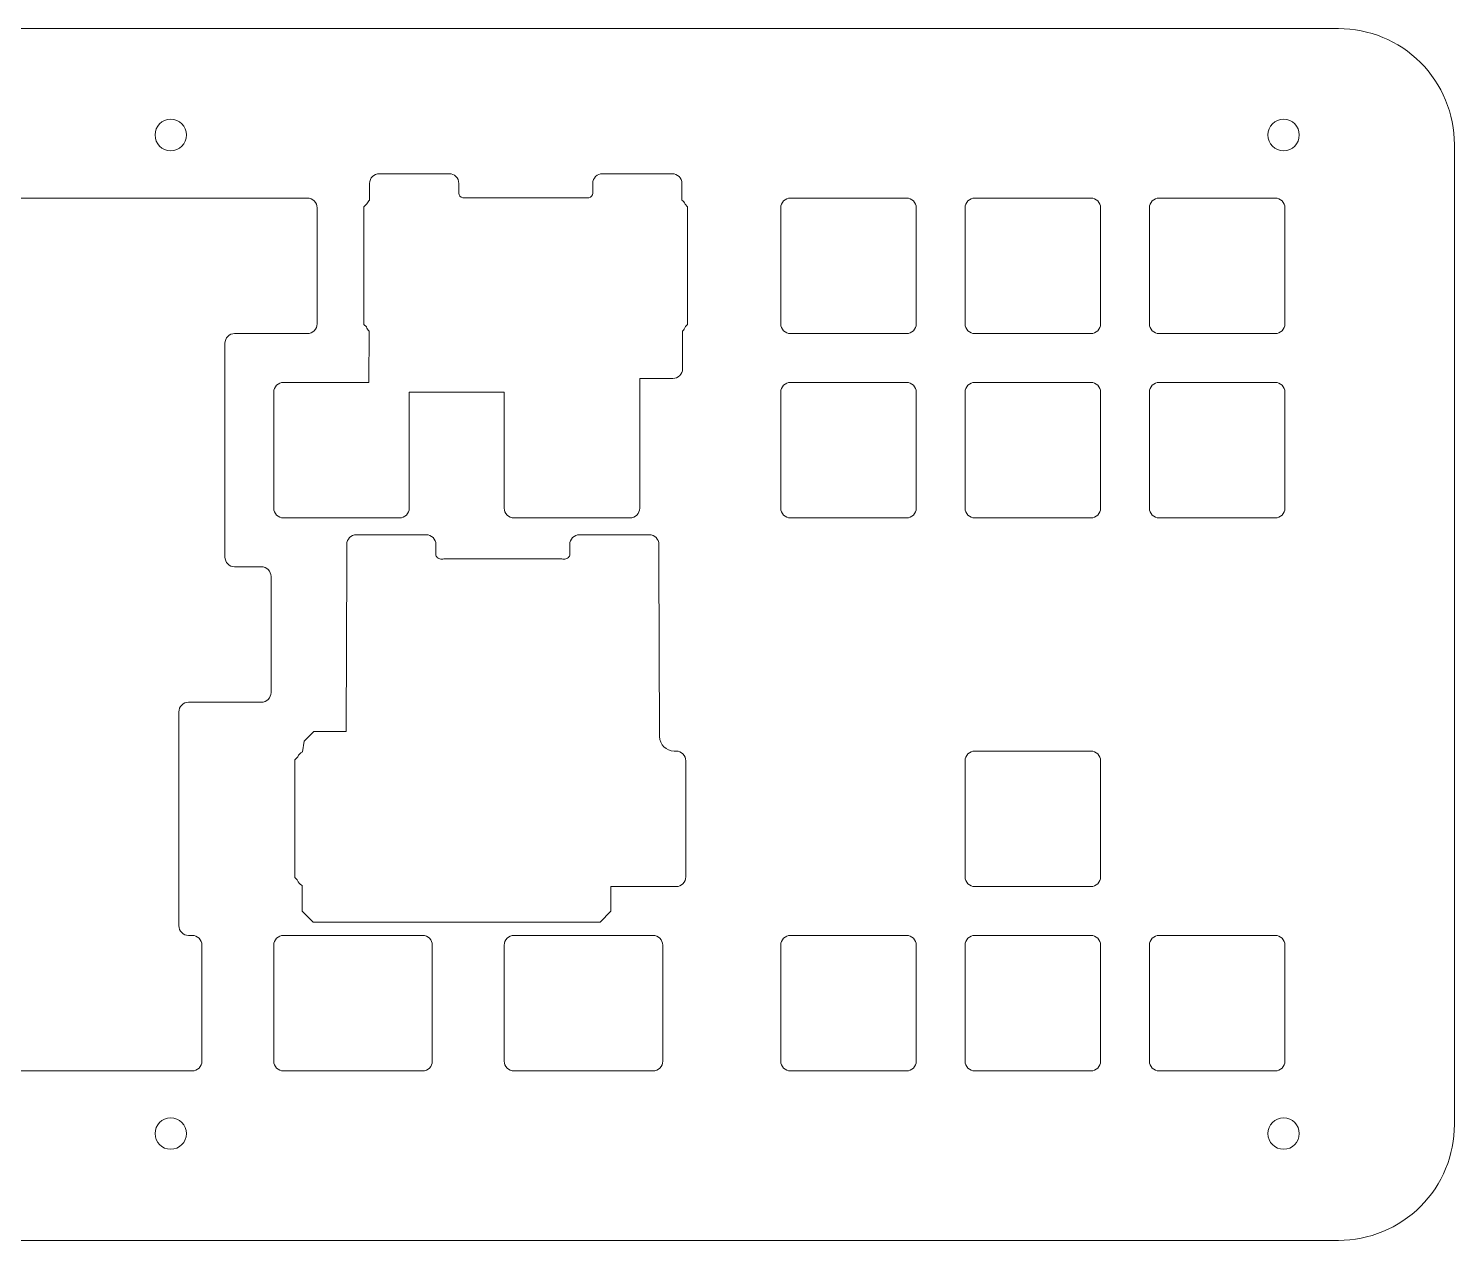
# Model space of a CAD drawing. Header units: centimetres. Extents: x -117 to 79, y -57 to 69.
# Drawn here: x -58.2 to -43.46, y 3.53 to 16.05 of the extents above; entities that cross this region are included whole.
import ezdxf

# ---------------------------------------------------------------- set-up
doc = ezdxf.new("R2010")
doc.units = ezdxf.units.CM
doc.header["$MEASUREMENT"] = 0
doc.layers.add('Layer 1', color=7, linetype='Continuous')

msp = doc.modelspace()

# ---------------------------------------------------------------- linework, layer by layer
at = {"layer": 'Layer 1', "lineweight": 9}
for points, knots in [([(-44.66495, 16.05082), (-44.34689, 16.05102), (-44.04177, 15.92487), (-43.81673, 15.70011), (-43.59169, 15.47535), (-43.46515, 15.16888), (-43.46494, 14.85082), (-43.46494, 14.85082), (-43.46494, 4.72582), (-43.46494, 4.72582), (-43.46474, 4.40776), (-43.5909, 4.10265), (-43.81566, 3.87761), (-44.04042, 3.65256), (-44.34689, 3.52602), (-44.66495, 3.52582), (-44.66495, 3.52582), (-80.0312, 3.52582), (-80.0312, 3.52582), (-80.34925, 3.52562), (-80.65437, 3.65177), (-80.87941, 3.87653), (-81.10445, 4.10129), (-81.23099, 4.40776), (-81.2312, 4.72582), (-81.2312, 4.72582), (-81.2312, 14.85082), (-81.2312, 14.85082), (-81.2314, 15.16888), (-81.10524, 15.47399), (-80.88048, 15.69903), (-80.65572, 15.92408), (-80.34925, 16.05062), (-80.0312, 16.05082), (-80.0312, 16.05082), (-44.66495, 16.05082), (-44.66495, 16.05082)], [0, 0, 0, 0, 0.08333333, 0.08333333, 0.08333333, 0.16666667, 0.16666667, 0.16666667, 0.25, 0.25, 0.25, 0.33333333, 0.33333333, 0.33333333, 0.41666667, 0.41666667, 0.41666667, 0.5, 0.5, 0.5, 0.58333333, 0.58333333, 0.58333333, 0.66666667, 0.66666667, 0.66666667, 0.75, 0.75, 0.75, 0.83333333, 0.83333333, 0.83333333, 0.91666667, 0.91666667, 0.91666667, 1, 1, 1, 1]), ([(-56.5687, 14.95082), (-56.5687, 15.04057), (-56.64145, 15.11332), (-56.73119, 15.11332), (-56.82094, 15.11332), (-56.89369, 15.04057), (-56.89369, 14.95082), (-56.8937, 14.86107), (-56.82094, 14.78832), (-56.7312, 14.78832), (-56.64145, 14.78832), (-56.5687, 14.86107), (-56.5687, 14.95082)], [0, 0, 0, 0, 0.25, 0.25, 0.25, 0.5, 0.5, 0.5, 0.75, 0.75, 0.75, 1, 1, 1, 1]), ([(-45.0687, 14.95082), (-45.0687, 15.04057), (-45.14145, 15.11332), (-45.23119, 15.11332), (-45.32094, 15.11332), (-45.39369, 15.04057), (-45.39369, 14.95082), (-45.3937, 14.86107), (-45.32094, 14.78832), (-45.2312, 14.78832), (-45.14145, 14.78832), (-45.0687, 14.86107), (-45.0687, 14.95082)], [0, 0, 0, 0, 0.25, 0.25, 0.25, 0.5, 0.5, 0.5, 0.75, 0.75, 0.75, 1, 1, 1, 1]), ([(-54.68106, 12.92442), (-54.68106, 12.92442), (-54.68305, 12.39332), (-54.68305, 12.39332), (-54.68305, 12.39332), (-55.56619, 12.39332), (-55.56619, 12.39332), (-55.59273, 12.3933), (-55.61818, 12.38274), (-55.63693, 12.36397), (-55.65569, 12.34519), (-55.66621, 12.31986), (-55.6662, 12.29332), (-55.6662, 12.29332), (-55.6662, 11.09332), (-55.6662, 11.09332), (-55.66618, 11.06678), (-55.65562, 11.04134), (-55.63684, 11.02258), (-55.61807, 11.00383), (-55.59273, 10.9933), (-55.56619, 10.99332), (-55.56619, 10.99332), (-54.36619, 10.99332), (-54.36619, 10.99332), (-54.33966, 10.99334), (-54.31421, 11.0039), (-54.29546, 11.02267), (-54.2767, 11.04145), (-54.26618, 11.06678), (-54.26619, 11.09332), (-54.26619, 11.09332), (-54.26619, 12.29332), (-54.26619, 12.29332), (-54.26619, 12.29332), (-53.28495, 12.29332), (-53.28495, 12.29332), (-53.28495, 12.29332), (-53.28495, 11.09332), (-53.28495, 11.09332), (-53.28493, 11.06678), (-53.27437, 11.04134), (-53.25559, 11.02258), (-53.23682, 11.00383), (-53.21148, 10.9933), (-53.18495, 10.99332), (-53.18495, 10.99332), (-51.98495, 10.99332), (-51.98495, 10.99332), (-51.95841, 10.99334), (-51.93296, 11.0039), (-51.91421, 11.02267), (-51.89545, 11.04145), (-51.88493, 11.06678), (-51.88495, 11.09332), (-51.88495, 11.09332), (-51.88495, 12.4335), (-51.88495, 12.4335), (-51.88495, 12.4335), (-51.54192, 12.43406), (-51.54192, 12.43406), (-51.51535, 12.43412), (-51.48989, 12.44474), (-51.47116, 12.4636), (-51.45243, 12.48245), (-51.44197, 12.50785), (-51.44209, 12.53443), (-51.44209, 12.53443), (-51.44354, 12.92246), (-51.44354, 12.92246), (-51.42894, 12.935), (-51.41827, 12.95147), (-51.41281, 12.96993), (-51.41281, 12.96993), (-51.3898, 12.99294), (-51.3898, 12.99294), (-51.3898, 12.99294), (-51.3898, 14.20951), (-51.3898, 14.20951), (-51.3898, 14.20951), (-51.41592, 14.23563), (-51.41592, 14.23563), (-51.42272, 14.25256), (-51.43402, 14.26729), (-51.44861, 14.27825), (-51.44861, 14.27825), (-51.44867, 14.29592), (-51.44867, 14.29592), (-51.44867, 14.29592), (-51.44881, 14.45082), (-51.44881, 14.45082), (-51.44889, 14.50605), (-51.49358, 14.55076), (-51.54881, 14.55073), (-51.54881, 14.55073), (-52.27031, 14.55073), (-52.27031, 14.55073), (-52.29685, 14.55071), (-52.3223, 14.54015), (-52.34105, 14.52138), (-52.3598, 14.5026), (-52.37033, 14.47727), (-52.37031, 14.45073), (-52.37031, 14.45073), (-52.37031, 14.35018), (-52.37031, 14.35018), (-52.3703, 14.32648), (-52.38699, 14.30602), (-52.4102, 14.30121), (-52.4102, 14.30121), (-53.71441, 14.30121), (-53.71441, 14.30121), (-53.73763, 14.306), (-53.75428, 14.32648), (-53.75429, 14.35018), (-53.75429, 14.35018), (-53.75429, 14.45073), (-53.75429, 14.45073), (-53.75431, 14.47727), (-53.76487, 14.50271), (-53.78365, 14.52147), (-53.80242, 14.54022), (-53.82776, 14.55075), (-53.85429, 14.55073), (-53.85429, 14.55073), (-54.5758, 14.55073), (-54.5758, 14.55073), (-54.63103, 14.55069), (-54.67578, 14.50605), (-54.6758, 14.45082), (-54.6758, 14.45082), (-54.67594, 14.29592), (-54.67594, 14.29592), (-54.67594, 14.29592), (-54.67601, 14.27653), (-54.67601, 14.27653), (-54.68843, 14.26663), (-54.69831, 14.25393), (-54.70484, 14.23945), (-54.70484, 14.23945), (-54.73479, 14.20951), (-54.73479, 14.20951), (-54.73479, 14.20951), (-54.73479, 12.99294), (-54.73479, 12.99294), (-54.73479, 12.99294), (-54.70857, 12.96673), (-54.70857, 12.96673), (-54.70317, 12.9505), (-54.6937, 12.93594), (-54.68106, 12.92442)], [0, 0, 0, 0, 0.02, 0.02, 0.02, 0.04, 0.04, 0.04, 0.06, 0.06, 0.06, 0.08, 0.08, 0.08, 0.1, 0.1, 0.1, 0.12, 0.12, 0.12, 0.14, 0.14, 0.14, 0.16, 0.16, 0.16, 0.18, 0.18, 0.18, 0.2, 0.2, 0.2, 0.22, 0.22, 0.22, 0.24, 0.24, 0.24, 0.26, 0.26, 0.26, 0.28, 0.28, 0.28, 0.3, 0.3, 0.3, 0.32, 0.32, 0.32, 0.34, 0.34, 0.34, 0.36, 0.36, 0.36, 0.38, 0.38, 0.38, 0.4, 0.4, 0.4, 0.42, 0.42, 0.42, 0.44, 0.44, 0.44, 0.46, 0.46, 0.46, 0.48, 0.48, 0.48, 0.5, 0.5, 0.5, 0.52, 0.52, 0.52, 0.54, 0.54, 0.54, 0.56, 0.56, 0.56, 0.58, 0.58, 0.58, 0.6, 0.6, 0.6, 0.62, 0.62, 0.62, 0.64, 0.64, 0.64, 0.66, 0.66, 0.66, 0.68, 0.68, 0.68, 0.7, 0.7, 0.7, 0.72, 0.72, 0.72, 0.74, 0.74, 0.74, 0.76, 0.76, 0.76, 0.78, 0.78, 0.78, 0.8, 0.8, 0.8, 0.82, 0.82, 0.82, 0.84, 0.84, 0.84, 0.86, 0.86, 0.86, 0.88, 0.88, 0.88, 0.9, 0.9, 0.9, 0.92, 0.92, 0.92, 0.94, 0.94, 0.94, 0.96, 0.96, 0.96, 0.98, 0.98, 0.98, 1, 1, 1, 1]), ([(-74.8162, 12.89832), (-74.78969, 12.89834), (-74.76426, 12.88782), (-74.74551, 12.86909), (-74.72676, 12.85036), (-74.71621, 12.82482), (-74.7162, 12.79832), (-74.7162, 12.79832), (-74.7162, 11.09332), (-74.7162, 11.09332), (-74.71618, 11.06678), (-74.70562, 11.04134), (-74.68684, 11.02258), (-74.66807, 11.00383), (-74.64273, 10.9933), (-74.6162, 10.99332), (-74.6162, 10.99332), (-74.33995, 10.99332), (-74.33995, 10.99332), (-74.31344, 10.99334), (-74.28801, 10.98282), (-74.26926, 10.96409), (-74.25051, 10.94536), (-74.23996, 10.91982), (-74.23995, 10.89332), (-74.23995, 10.89332), (-74.23995, 9.18832), (-74.23995, 9.18832), (-74.23993, 9.16178), (-74.22937, 9.13634), (-74.21059, 9.11758), (-74.19182, 9.09883), (-74.16648, 9.0883), (-74.13995, 9.08832), (-74.13995, 9.08832), (-73.38745, 9.08832), (-73.38745, 9.08832), (-73.36094, 9.08834), (-73.33551, 9.07782), (-73.31676, 9.05909), (-73.29801, 9.04036), (-73.28746, 9.01482), (-73.28745, 8.98832), (-73.28745, 8.98832), (-73.28745, 7.28332), (-73.28745, 7.28332), (-73.28743, 7.25678), (-73.27687, 7.23134), (-73.25809, 7.21258), (-73.23932, 7.19383), (-73.21398, 7.1833), (-73.18745, 7.18332), (-73.18745, 7.18332), (-72.1337, 7.18332), (-72.1337, 7.18332), (-72.10719, 7.18334), (-72.08176, 7.17282), (-72.06301, 7.15409), (-72.04426, 7.13536), (-72.03371, 7.10982), (-72.0337, 7.08332), (-72.0337, 7.08332), (-72.0337, 4.85332), (-72.0337, 4.85332), (-72.0337, 4.85332), (-70.7837, 4.85332), (-70.7837, 4.85332), (-70.7837, 4.85332), (-70.7837, 5.08641), (-70.7837, 5.08641), (-70.7837, 5.08641), (-70.70067, 5.16944), (-70.70067, 5.16944), (-70.70067, 5.16944), (-70.70067, 5.21944), (-70.70067, 5.21944), (-70.70067, 5.21944), (-70.68602, 5.25479), (-70.68602, 5.25479), (-70.68602, 5.25479), (-70.65067, 5.26944), (-70.65067, 5.26944), (-70.65067, 5.26944), (-62.13669, 5.26944), (-62.13669, 5.26944), (-62.13669, 5.26944), (-62.10134, 5.25479), (-62.10134, 5.25479), (-62.10134, 5.25479), (-62.08669, 5.21944), (-62.08669, 5.21944), (-62.08669, 5.21944), (-62.08669, 5.16944), (-62.08669, 5.16944), (-62.08669, 5.16944), (-62.0037, 5.08644), (-62.0037, 5.08644), (-62.0037, 5.08644), (-62.0037, 4.85332), (-62.0037, 4.85332), (-62.0037, 4.85332), (-61.2537, 4.85332), (-61.2537, 4.85332), (-61.2537, 4.85332), (-61.2537, 5.16944), (-61.2537, 5.16944), (-61.25371, 5.19594), (-61.2432, 5.22137), (-61.22447, 5.24012), (-61.20574, 5.25887), (-61.1802, 5.26942), (-61.1537, 5.26944), (-61.1537, 5.26944), (-60.23669, 5.26944), (-60.23669, 5.26944), (-60.23669, 5.26944), (-60.20134, 5.25479), (-60.20134, 5.25479), (-60.20134, 5.25479), (-60.18669, 5.21944), (-60.18669, 5.21944), (-60.18669, 5.21944), (-60.18669, 5.16944), (-60.18669, 5.16944), (-60.18669, 5.16944), (-60.1037, 5.08644), (-60.1037, 5.08644), (-60.1037, 5.08644), (-60.1037, 4.85332), (-60.1037, 4.85332), (-60.1037, 4.85332), (-59.3537, 4.85332), (-59.3537, 4.85332), (-59.3537, 4.85332), (-59.3537, 5.17829), (-59.3537, 5.17829), (-59.35371, 5.20479), (-59.3432, 5.23022), (-59.32447, 5.24897), (-59.30574, 5.26773), (-59.2802, 5.27827), (-59.2537, 5.27829), (-59.2537, 5.27829), (-58.89059, 5.27829), (-58.89059, 5.27829), (-58.89059, 5.27829), (-57.94745, 5.27832), (-57.94745, 5.27832), (-57.94745, 5.27832), (-57.71179, 5.27832), (-57.71179, 5.27832), (-57.71098, 5.2783), (-57.71016, 5.27829), (-57.70934, 5.27829), (-57.70934, 5.27829), (-56.50934, 5.27829), (-56.50934, 5.27829), (-56.4828, 5.27831), (-56.45736, 5.28887), (-56.4386, 5.30764), (-56.41985, 5.32642), (-56.40932, 5.35175), (-56.40934, 5.37829), (-56.40934, 5.37829), (-56.40934, 6.57829), (-56.40934, 6.57829), (-56.40936, 6.60483), (-56.41991, 6.63027), (-56.43869, 6.64903), (-56.45747, 6.66778), (-56.4828, 6.67831), (-56.50934, 6.67829), (-56.50934, 6.67829), (-56.54744, 6.67829), (-56.54744, 6.67829), (-56.57395, 6.67827), (-56.59938, 6.68879), (-56.61813, 6.70752), (-56.63688, 6.72625), (-56.64743, 6.75179), (-56.64744, 6.77829), (-56.64744, 6.77829), (-56.64744, 8.98832), (-56.64744, 8.98832), (-56.64746, 9.01482), (-56.63695, 9.04025), (-56.61822, 9.059), (-56.59949, 9.07776), (-56.57395, 9.0883), (-56.54744, 9.08832), (-56.54744, 9.08832), (-55.79495, 9.08832), (-55.79495, 9.08832), (-55.76841, 9.08834), (-55.74296, 9.0989), (-55.72421, 9.11767), (-55.70545, 9.13645), (-55.69493, 9.16178), (-55.69495, 9.18832), (-55.69495, 9.18832), (-55.69495, 10.38832), (-55.69495, 10.38832), (-55.69496, 10.41486), (-55.70552, 10.4403), (-55.7243, 10.45906), (-55.74307, 10.47781), (-55.76841, 10.48834), (-55.79495, 10.48832), (-55.79495, 10.48832), (-56.0712, 10.48832), (-56.0712, 10.48832), (-56.0977, 10.4883), (-56.12313, 10.49882), (-56.14188, 10.51755), (-56.16063, 10.53628), (-56.17118, 10.56182), (-56.1712, 10.58832), (-56.1712, 10.58832), (-56.1712, 12.79832), (-56.1712, 12.79832), (-56.17121, 12.82482), (-56.1607, 12.85025), (-56.14197, 12.869), (-56.12324, 12.88776), (-56.0977, 12.8983), (-56.0712, 12.89832), (-56.0712, 12.89832), (-55.3187, 12.89832), (-55.3187, 12.89832), (-55.29216, 12.89834), (-55.26671, 12.9089), (-55.24796, 12.92767), (-55.2292, 12.94645), (-55.21868, 12.97178), (-55.21869, 12.99832), (-55.21869, 12.99832), (-55.21869, 14.19832), (-55.21869, 14.19832), (-55.21871, 14.22486), (-55.22927, 14.2503), (-55.24805, 14.26906), (-55.26682, 14.28781), (-55.29216, 14.29834), (-55.3187, 14.29832), (-55.3187, 14.29832), (-75.5687, 14.29832), (-75.5687, 14.29832), (-75.59523, 14.2983), (-75.62068, 14.28774), (-75.63943, 14.26897), (-75.65819, 14.25019), (-75.66871, 14.22486), (-75.6687, 14.19832), (-75.6687, 14.19832), (-75.6687, 12.99832), (-75.6687, 12.99832), (-75.66868, 12.97178), (-75.65812, 12.94634), (-75.63934, 12.92758), (-75.62057, 12.90883), (-75.59523, 12.8983), (-75.5687, 12.89832), (-75.5687, 12.89832), (-74.8162, 12.89832), (-74.8162, 12.89832)], [0, 0, 0, 0, 0.01136364, 0.01136364, 0.01136364, 0.02272727, 0.02272727, 0.02272727, 0.03409091, 0.03409091, 0.03409091, 0.04545455, 0.04545455, 0.04545455, 0.05681818, 0.05681818, 0.05681818, 0.06818182, 0.06818182, 0.06818182, 0.07954545, 0.07954545, 0.07954545, 0.09090909, 0.09090909, 0.09090909, 0.10227273, 0.10227273, 0.10227273, 0.11363636, 0.11363636, 0.11363636, 0.125, 0.125, 0.125, 0.13636364, 0.13636364, 0.13636364, 0.14772727, 0.14772727, 0.14772727, 0.15909091, 0.15909091, 0.15909091, 0.17045455, 0.17045455, 0.17045455, 0.18181818, 0.18181818, 0.18181818, 0.19318182, 0.19318182, 0.19318182, 0.20454545, 0.20454545, 0.20454545, 0.21590909, 0.21590909, 0.21590909, 0.22727273, 0.22727273, 0.22727273, 0.23863636, 0.23863636, 0.23863636, 0.25, 0.25, 0.25, 0.26136364, 0.26136364, 0.26136364, 0.27272727, 0.27272727, 0.27272727, 0.28409091, 0.28409091, 0.28409091, 0.29545455, 0.29545455, 0.29545455, 0.30681818, 0.30681818, 0.30681818, 0.31818182, 0.31818182, 0.31818182, 0.32954545, 0.32954545, 0.32954545, 0.34090909, 0.34090909, 0.34090909, 0.35227273, 0.35227273, 0.35227273, 0.36363636, 0.36363636, 0.36363636, 0.375, 0.375, 0.375, 0.38636364, 0.38636364, 0.38636364, 0.39772727, 0.39772727, 0.39772727, 0.40909091, 0.40909091, 0.40909091, 0.42045455, 0.42045455, 0.42045455, 0.43181818, 0.43181818, 0.43181818, 0.44318182, 0.44318182, 0.44318182, 0.45454545, 0.45454545, 0.45454545, 0.46590909, 0.46590909, 0.46590909, 0.47727273, 0.47727273, 0.47727273, 0.48863636, 0.48863636, 0.48863636, 0.5, 0.5, 0.5, 0.51136364, 0.51136364, 0.51136364, 0.52272727, 0.52272727, 0.52272727, 0.53409091, 0.53409091, 0.53409091, 0.54545455, 0.54545455, 0.54545455, 0.55681818, 0.55681818, 0.55681818, 0.56818182, 0.56818182, 0.56818182, 0.57954545, 0.57954545, 0.57954545, 0.59090909, 0.59090909, 0.59090909, 0.60227273, 0.60227273, 0.60227273, 0.61363636, 0.61363636, 0.61363636, 0.625, 0.625, 0.625, 0.63636364, 0.63636364, 0.63636364, 0.64772727, 0.64772727, 0.64772727, 0.65909091, 0.65909091, 0.65909091, 0.67045455, 0.67045455, 0.67045455, 0.68181818, 0.68181818, 0.68181818, 0.69318182, 0.69318182, 0.69318182, 0.70454545, 0.70454545, 0.70454545, 0.71590909, 0.71590909, 0.71590909, 0.72727273, 0.72727273, 0.72727273, 0.73863636, 0.73863636, 0.73863636, 0.75, 0.75, 0.75, 0.76136364, 0.76136364, 0.76136364, 0.77272727, 0.77272727, 0.77272727, 0.78409091, 0.78409091, 0.78409091, 0.79545455, 0.79545455, 0.79545455, 0.80681818, 0.80681818, 0.80681818, 0.81818182, 0.81818182, 0.81818182, 0.82954545, 0.82954545, 0.82954545, 0.84090909, 0.84090909, 0.84090909, 0.85227273, 0.85227273, 0.85227273, 0.86363636, 0.86363636, 0.86363636, 0.875, 0.875, 0.875, 0.88636364, 0.88636364, 0.88636364, 0.89772727, 0.89772727, 0.89772727, 0.90909091, 0.90909091, 0.90909091, 0.92045455, 0.92045455, 0.92045455, 0.93181818, 0.93181818, 0.93181818, 0.94318182, 0.94318182, 0.94318182, 0.95454545, 0.95454545, 0.95454545, 0.96590909, 0.96590909, 0.96590909, 0.97727273, 0.97727273, 0.97727273, 0.98863636, 0.98863636, 0.98863636, 1, 1, 1, 1]), ([(-50.42745, 14.19832), (-50.42746, 14.22482), (-50.41695, 14.25025), (-50.39822, 14.269), (-50.37949, 14.28776), (-50.35395, 14.2983), (-50.32745, 14.29832), (-50.32745, 14.29832), (-49.12745, 14.29832), (-49.12745, 14.29832), (-49.10094, 14.29834), (-49.07551, 14.28782), (-49.05676, 14.26909), (-49.03801, 14.25036), (-49.02746, 14.22482), (-49.02744, 14.19832), (-49.02744, 14.19832), (-49.02744, 12.99832), (-49.02744, 12.99832), (-49.02743, 12.97182), (-49.03794, 12.94639), (-49.05667, 12.92764), (-49.0754, 12.90888), (-49.10094, 12.89834), (-49.12745, 12.89832), (-49.12745, 12.89832), (-50.32745, 12.89832), (-50.32745, 12.89832), (-50.35395, 12.8983), (-50.37938, 12.90882), (-50.39813, 12.92755), (-50.41688, 12.94628), (-50.42743, 12.97182), (-50.42745, 12.99832), (-50.42745, 12.99832), (-50.42745, 14.19832), (-50.42745, 14.19832)], [0, 0, 0, 0, 0.08333333, 0.08333333, 0.08333333, 0.16666667, 0.16666667, 0.16666667, 0.25, 0.25, 0.25, 0.33333333, 0.33333333, 0.33333333, 0.41666667, 0.41666667, 0.41666667, 0.5, 0.5, 0.5, 0.58333333, 0.58333333, 0.58333333, 0.66666667, 0.66666667, 0.66666667, 0.75, 0.75, 0.75, 0.83333333, 0.83333333, 0.83333333, 0.91666667, 0.91666667, 0.91666667, 1, 1, 1, 1]), ([(-48.52245, 14.19832), (-48.52246, 14.22482), (-48.51195, 14.25025), (-48.49322, 14.269), (-48.47449, 14.28776), (-48.44895, 14.2983), (-48.42245, 14.29832), (-48.42245, 14.29832), (-47.22245, 14.29832), (-47.22245, 14.29832), (-47.19594, 14.29834), (-47.17051, 14.28782), (-47.15176, 14.26909), (-47.13301, 14.25036), (-47.12246, 14.22482), (-47.12245, 14.19832), (-47.12245, 14.19832), (-47.12244, 12.99832), (-47.12244, 12.99832), (-47.12243, 12.97182), (-47.13294, 12.94639), (-47.15167, 12.92764), (-47.1704, 12.90888), (-47.19594, 12.89834), (-47.22245, 12.89832), (-47.22245, 12.89832), (-48.42245, 12.89832), (-48.42245, 12.89832), (-48.44895, 12.8983), (-48.47438, 12.90882), (-48.49313, 12.92755), (-48.51188, 12.94628), (-48.52243, 12.97182), (-48.52245, 12.99832), (-48.52245, 12.99832), (-48.52245, 14.19832), (-48.52245, 14.19832)], [0, 0, 0, 0, 0.08333333, 0.08333333, 0.08333333, 0.16666667, 0.16666667, 0.16666667, 0.25, 0.25, 0.25, 0.33333333, 0.33333333, 0.33333333, 0.41666667, 0.41666667, 0.41666667, 0.5, 0.5, 0.5, 0.58333333, 0.58333333, 0.58333333, 0.66666667, 0.66666667, 0.66666667, 0.75, 0.75, 0.75, 0.83333333, 0.83333333, 0.83333333, 0.91666667, 0.91666667, 0.91666667, 1, 1, 1, 1]), ([(-46.61745, 14.19832), (-46.61746, 14.22482), (-46.60695, 14.25025), (-46.58822, 14.269), (-46.56949, 14.28776), (-46.54395, 14.2983), (-46.51745, 14.29832), (-46.51745, 14.29832), (-45.31745, 14.29832), (-45.31745, 14.29832), (-45.29094, 14.29834), (-45.26551, 14.28782), (-45.24676, 14.26909), (-45.22801, 14.25036), (-45.21746, 14.22482), (-45.21744, 14.19832), (-45.21744, 14.19832), (-45.21744, 12.99832), (-45.21744, 12.99832), (-45.21743, 12.97182), (-45.22794, 12.94639), (-45.24667, 12.92764), (-45.2654, 12.90888), (-45.29094, 12.89834), (-45.31745, 12.89832), (-45.31745, 12.89832), (-46.51745, 12.89832), (-46.51745, 12.89832), (-46.54395, 12.8983), (-46.56938, 12.90882), (-46.58813, 12.92755), (-46.60688, 12.94628), (-46.61743, 12.97182), (-46.61745, 12.99832), (-46.61745, 12.99832), (-46.61745, 14.19832), (-46.61745, 14.19832)], [0, 0, 0, 0, 0.08333333, 0.08333333, 0.08333333, 0.16666667, 0.16666667, 0.16666667, 0.25, 0.25, 0.25, 0.33333333, 0.33333333, 0.33333333, 0.41666667, 0.41666667, 0.41666667, 0.5, 0.5, 0.5, 0.58333333, 0.58333333, 0.58333333, 0.66666667, 0.66666667, 0.66666667, 0.75, 0.75, 0.75, 0.83333333, 0.83333333, 0.83333333, 0.91666667, 0.91666667, 0.91666667, 1, 1, 1, 1]), ([(-50.42745, 12.29332), (-50.42745, 12.29332), (-50.42745, 11.09332), (-50.42745, 11.09332), (-50.42743, 11.06678), (-50.41687, 11.04134), (-50.39809, 11.02258), (-50.37932, 11.00383), (-50.35398, 10.9933), (-50.32745, 10.99332), (-50.32745, 10.99332), (-49.12745, 10.99332), (-49.12745, 10.99332), (-49.10091, 10.99334), (-49.07546, 11.0039), (-49.05671, 11.02267), (-49.03795, 11.04145), (-49.02743, 11.06678), (-49.02744, 11.09332), (-49.02744, 11.09332), (-49.02744, 12.29332), (-49.02744, 12.29332), (-49.02746, 12.31986), (-49.03802, 12.3453), (-49.0568, 12.36406), (-49.07557, 12.38281), (-49.10091, 12.39334), (-49.12745, 12.39332), (-49.12745, 12.39332), (-50.32745, 12.39332), (-50.32745, 12.39332), (-50.35398, 12.3933), (-50.37943, 12.38274), (-50.39818, 12.36397), (-50.41694, 12.34519), (-50.42746, 12.31986), (-50.42745, 12.29332)], [0, 0, 0, 0, 0.08333333, 0.08333333, 0.08333333, 0.16666667, 0.16666667, 0.16666667, 0.25, 0.25, 0.25, 0.33333333, 0.33333333, 0.33333333, 0.41666667, 0.41666667, 0.41666667, 0.5, 0.5, 0.5, 0.58333333, 0.58333333, 0.58333333, 0.66666667, 0.66666667, 0.66666667, 0.75, 0.75, 0.75, 0.83333333, 0.83333333, 0.83333333, 0.91666667, 0.91666667, 0.91666667, 1, 1, 1, 1]), ([(-48.52245, 12.29332), (-48.52245, 12.29332), (-48.52245, 11.09332), (-48.52245, 11.09332), (-48.52243, 11.06678), (-48.51187, 11.04134), (-48.49309, 11.02258), (-48.47432, 11.00383), (-48.44898, 10.9933), (-48.42245, 10.99332), (-48.42245, 10.99332), (-47.22245, 10.99332), (-47.22245, 10.99332), (-47.19591, 10.99334), (-47.17046, 11.0039), (-47.15171, 11.02267), (-47.13295, 11.04145), (-47.12243, 11.06678), (-47.12245, 11.09332), (-47.12245, 11.09332), (-47.12245, 12.29332), (-47.12245, 12.29332), (-47.12246, 12.31986), (-47.13302, 12.3453), (-47.1518, 12.36406), (-47.17057, 12.38281), (-47.19591, 12.39334), (-47.22245, 12.39332), (-47.22245, 12.39332), (-48.42245, 12.39332), (-48.42245, 12.39332), (-48.44898, 12.3933), (-48.47443, 12.38274), (-48.49318, 12.36397), (-48.51194, 12.34519), (-48.52246, 12.31986), (-48.52245, 12.29332)], [0, 0, 0, 0, 0.08333333, 0.08333333, 0.08333333, 0.16666667, 0.16666667, 0.16666667, 0.25, 0.25, 0.25, 0.33333333, 0.33333333, 0.33333333, 0.41666667, 0.41666667, 0.41666667, 0.5, 0.5, 0.5, 0.58333333, 0.58333333, 0.58333333, 0.66666667, 0.66666667, 0.66666667, 0.75, 0.75, 0.75, 0.83333333, 0.83333333, 0.83333333, 0.91666667, 0.91666667, 0.91666667, 1, 1, 1, 1]), ([(-46.61745, 12.29332), (-46.61746, 12.31982), (-46.60695, 12.34525), (-46.58822, 12.364), (-46.56949, 12.38276), (-46.54395, 12.3933), (-46.51745, 12.39332), (-46.51745, 12.39332), (-45.31745, 12.39332), (-45.31745, 12.39332), (-45.29094, 12.39334), (-45.26551, 12.38282), (-45.24676, 12.36409), (-45.22801, 12.34536), (-45.21746, 12.31982), (-45.21744, 12.29332), (-45.21744, 12.29332), (-45.21744, 11.09332), (-45.21744, 11.09332), (-45.21743, 11.06682), (-45.22794, 11.04139), (-45.24667, 11.02264), (-45.2654, 11.00388), (-45.29094, 10.99334), (-45.31745, 10.99332), (-45.31745, 10.99332), (-46.51745, 10.99332), (-46.51745, 10.99332), (-46.54395, 10.9933), (-46.56938, 11.00382), (-46.58813, 11.02255), (-46.60688, 11.04128), (-46.61743, 11.06682), (-46.61745, 11.09332), (-46.61745, 11.09332), (-46.61745, 12.29332), (-46.61745, 12.29332)], [0, 0, 0, 0, 0.08333333, 0.08333333, 0.08333333, 0.16666667, 0.16666667, 0.16666667, 0.25, 0.25, 0.25, 0.33333333, 0.33333333, 0.33333333, 0.41666667, 0.41666667, 0.41666667, 0.5, 0.5, 0.5, 0.58333333, 0.58333333, 0.58333333, 0.66666667, 0.66666667, 0.66666667, 0.75, 0.75, 0.75, 0.83333333, 0.83333333, 0.83333333, 0.91666667, 0.91666667, 0.91666667, 1, 1, 1, 1]), ([(-51.68569, 10.56429), (-51.68569, 10.56429), (-51.68583, 10.71919), (-51.68583, 10.71919), (-51.68591, 10.77442), (-51.7306, 10.81914), (-51.78583, 10.8191), (-51.78583, 10.8191), (-52.50733, 10.8191), (-52.50733, 10.8191), (-52.53387, 10.81909), (-52.55931, 10.80853), (-52.57807, 10.78975), (-52.59682, 10.77097), (-52.60735, 10.74564), (-52.60733, 10.7191), (-52.60733, 10.7191), (-52.60733, 10.61855), (-52.60733, 10.61855), (-52.60732, 10.6053), (-52.61258, 10.59259), (-52.62194, 10.58321), (-52.63131, 10.57383), (-52.64408, 10.56856), (-52.65733, 10.56855), (-52.65733, 10.56855), (-52.67998, 10.56855), (-52.67998, 10.56855), (-52.68641, 10.56924), (-52.69286, 10.56959), (-52.69932, 10.56959), (-52.69932, 10.56959), (-53.89932, 10.56959), (-53.89932, 10.56959), (-53.90578, 10.56959), (-53.91223, 10.56924), (-53.91866, 10.56855), (-53.91866, 10.56855), (-53.94131, 10.56855), (-53.94131, 10.56855), (-53.95456, 10.56854), (-53.96728, 10.5738), (-53.97665, 10.58317), (-53.98603, 10.59253), (-53.9913, 10.6053), (-53.99131, 10.61855), (-53.99131, 10.61855), (-53.99131, 10.7191), (-53.99131, 10.7191), (-53.99133, 10.74564), (-54.00189, 10.77109), (-54.02066, 10.78984), (-54.03944, 10.80859), (-54.06477, 10.81912), (-54.09131, 10.8191), (-54.09131, 10.8191), (-54.81281, 10.8191), (-54.81281, 10.8191), (-54.86804, 10.81907), (-54.9128, 10.77442), (-54.91281, 10.71919), (-54.91281, 10.71919), (-54.91295, 10.56429), (-54.91295, 10.56429), (-54.91295, 10.56429), (-54.91954, 8.8028), (-54.91954, 8.8028), (-54.91956, 8.79725), (-54.91911, 8.7917), (-54.91821, 8.78621), (-54.91821, 8.78621), (-55.2518, 8.78621), (-55.2518, 8.78621), (-55.2518, 8.78621), (-55.3518, 8.68621), (-55.3518, 8.68621), (-55.3518, 8.68621), (-55.37084, 8.57742), (-55.37084, 8.57742), (-55.37116, 8.57728), (-55.37147, 8.57713), (-55.37179, 8.57698), (-55.37179, 8.57698), (-55.37179, 8.57332), (-55.37179, 8.57332), (-55.39288, 8.5631), (-55.40971, 8.54582), (-55.41934, 8.52445), (-55.41934, 8.52445), (-55.44929, 8.49451), (-55.44929, 8.49451), (-55.44929, 8.49451), (-55.44929, 7.27794), (-55.44929, 7.27794), (-55.44929, 7.27794), (-55.42307, 7.25173), (-55.42307, 7.25173), (-55.41455, 7.22613), (-55.39607, 7.20508), (-55.37179, 7.19332), (-55.37179, 7.19332), (-55.3718, 6.92793), (-55.3718, 6.92793), (-55.3718, 6.92793), (-55.26009, 6.81621), (-55.26009, 6.81621), (-55.26009, 6.81621), (-52.29352, 6.81621), (-52.29352, 6.81621), (-52.29352, 6.81621), (-52.1818, 6.92793), (-52.1818, 6.92793), (-52.1818, 6.92793), (-52.1818, 7.18332), (-52.1818, 7.18332), (-52.1818, 7.18332), (-51.5087, 7.18332), (-51.5087, 7.18332), (-51.48216, 7.18334), (-51.45671, 7.1939), (-51.43796, 7.21267), (-51.4192, 7.23145), (-51.40868, 7.25678), (-51.4087, 7.28332), (-51.4087, 7.28332), (-51.4087, 8.48332), (-51.4087, 8.48332), (-51.40871, 8.50986), (-51.41927, 8.5353), (-51.43805, 8.55406), (-51.45682, 8.57281), (-51.48216, 8.58334), (-51.5087, 8.58332), (-51.5087, 8.58332), (-51.52884, 8.58332), (-51.52884, 8.58332), (-51.61141, 8.58327), (-51.67848, 8.65019), (-51.67884, 8.73276), (-51.67884, 8.73276), (-51.68569, 10.56429), (-51.68569, 10.56429)], [0, 0, 0, 0, 0.0212766, 0.0212766, 0.0212766, 0.04255319, 0.04255319, 0.04255319, 0.06382979, 0.06382979, 0.06382979, 0.08510638, 0.08510638, 0.08510638, 0.10638298, 0.10638298, 0.10638298, 0.12765957, 0.12765957, 0.12765957, 0.14893617, 0.14893617, 0.14893617, 0.17021277, 0.17021277, 0.17021277, 0.19148936, 0.19148936, 0.19148936, 0.21276596, 0.21276596, 0.21276596, 0.23404255, 0.23404255, 0.23404255, 0.25531915, 0.25531915, 0.25531915, 0.27659574, 0.27659574, 0.27659574, 0.29787234, 0.29787234, 0.29787234, 0.31914894, 0.31914894, 0.31914894, 0.34042553, 0.34042553, 0.34042553, 0.36170213, 0.36170213, 0.36170213, 0.38297872, 0.38297872, 0.38297872, 0.40425532, 0.40425532, 0.40425532, 0.42553191, 0.42553191, 0.42553191, 0.44680851, 0.44680851, 0.44680851, 0.46808511, 0.46808511, 0.46808511, 0.4893617, 0.4893617, 0.4893617, 0.5106383, 0.5106383, 0.5106383, 0.53191489, 0.53191489, 0.53191489, 0.55319149, 0.55319149, 0.55319149, 0.57446809, 0.57446809, 0.57446809, 0.59574468, 0.59574468, 0.59574468, 0.61702128, 0.61702128, 0.61702128, 0.63829787, 0.63829787, 0.63829787, 0.65957447, 0.65957447, 0.65957447, 0.68085106, 0.68085106, 0.68085106, 0.70212766, 0.70212766, 0.70212766, 0.72340426, 0.72340426, 0.72340426, 0.74468085, 0.74468085, 0.74468085, 0.76595745, 0.76595745, 0.76595745, 0.78723404, 0.78723404, 0.78723404, 0.80851064, 0.80851064, 0.80851064, 0.82978723, 0.82978723, 0.82978723, 0.85106383, 0.85106383, 0.85106383, 0.87234043, 0.87234043, 0.87234043, 0.89361702, 0.89361702, 0.89361702, 0.91489362, 0.91489362, 0.91489362, 0.93617021, 0.93617021, 0.93617021, 0.95744681, 0.95744681, 0.95744681, 0.9787234, 0.9787234, 0.9787234, 1, 1, 1, 1]), ([(-48.52244, 8.48332), (-48.52246, 8.50982), (-48.51195, 8.53525), (-48.49322, 8.554), (-48.47449, 8.57276), (-48.44895, 8.5833), (-48.42245, 8.58332), (-48.42245, 8.58332), (-47.22245, 8.58332), (-47.22245, 8.58332), (-47.19594, 8.58334), (-47.17051, 8.57282), (-47.15176, 8.55409), (-47.13301, 8.53536), (-47.12246, 8.50982), (-47.12245, 8.48332), (-47.12245, 8.48332), (-47.12244, 7.28332), (-47.12244, 7.28332), (-47.12243, 7.25682), (-47.13294, 7.23139), (-47.15167, 7.21264), (-47.1704, 7.19388), (-47.19594, 7.18334), (-47.22245, 7.18332), (-47.22245, 7.18332), (-48.42245, 7.18332), (-48.42245, 7.18332), (-48.44895, 7.1833), (-48.47438, 7.19382), (-48.49313, 7.21255), (-48.51188, 7.23128), (-48.52243, 7.25682), (-48.52245, 7.28332), (-48.52245, 7.28332), (-48.52244, 8.48332), (-48.52244, 8.48332)], [0, 0, 0, 0, 0.08333333, 0.08333333, 0.08333333, 0.16666667, 0.16666667, 0.16666667, 0.25, 0.25, 0.25, 0.33333333, 0.33333333, 0.33333333, 0.41666667, 0.41666667, 0.41666667, 0.5, 0.5, 0.5, 0.58333333, 0.58333333, 0.58333333, 0.66666667, 0.66666667, 0.66666667, 0.75, 0.75, 0.75, 0.83333333, 0.83333333, 0.83333333, 0.91666667, 0.91666667, 0.91666667, 1, 1, 1, 1]), ([(-54.12809, 6.67829), (-54.12809, 6.67829), (-54.36374, 6.67829), (-54.36374, 6.67829), (-54.36456, 6.67831), (-54.36538, 6.67832), (-54.36619, 6.67832), (-54.36619, 6.67832), (-55.56619, 6.67832), (-55.56619, 6.67832), (-55.59273, 6.6783), (-55.61818, 6.66774), (-55.63693, 6.64897), (-55.65569, 6.63019), (-55.66621, 6.60486), (-55.6662, 6.57832), (-55.6662, 6.57832), (-55.6662, 5.37832), (-55.6662, 5.37832), (-55.66618, 5.35178), (-55.65562, 5.32634), (-55.63684, 5.30758), (-55.61807, 5.28883), (-55.59273, 5.2783), (-55.56619, 5.27832), (-55.56619, 5.27832), (-55.33054, 5.27832), (-55.33054, 5.27832), (-55.32973, 5.2783), (-55.32891, 5.27829), (-55.32809, 5.27829), (-55.32809, 5.27829), (-54.12809, 5.27829), (-54.12809, 5.27829), (-54.10155, 5.27831), (-54.07611, 5.28887), (-54.05735, 5.30764), (-54.0386, 5.32642), (-54.02807, 5.35175), (-54.02809, 5.37829), (-54.02809, 5.37829), (-54.02809, 6.57829), (-54.02809, 6.57829), (-54.02811, 6.60483), (-54.03866, 6.63027), (-54.05744, 6.64903), (-54.07622, 6.66778), (-54.10155, 6.67831), (-54.12809, 6.67829)], [0, 0, 0, 0, 0.0625, 0.0625, 0.0625, 0.125, 0.125, 0.125, 0.1875, 0.1875, 0.1875, 0.25, 0.25, 0.25, 0.3125, 0.3125, 0.3125, 0.375, 0.375, 0.375, 0.4375, 0.4375, 0.4375, 0.5, 0.5, 0.5, 0.5625, 0.5625, 0.5625, 0.625, 0.625, 0.625, 0.6875, 0.6875, 0.6875, 0.75, 0.75, 0.75, 0.8125, 0.8125, 0.8125, 0.875, 0.875, 0.875, 0.9375, 0.9375, 0.9375, 1, 1, 1, 1]), ([(-51.74684, 6.67829), (-51.74684, 6.67829), (-51.98249, 6.67829), (-51.98249, 6.67829), (-51.98331, 6.67831), (-51.98413, 6.67832), (-51.98495, 6.67832), (-51.98495, 6.67832), (-53.18495, 6.67832), (-53.18495, 6.67832), (-53.21148, 6.6783), (-53.23693, 6.66774), (-53.25568, 6.64897), (-53.27444, 6.63019), (-53.28496, 6.60486), (-53.28495, 6.57832), (-53.28495, 6.57832), (-53.28495, 5.37832), (-53.28495, 5.37832), (-53.28493, 5.35178), (-53.27437, 5.32634), (-53.25559, 5.30758), (-53.23682, 5.28883), (-53.21148, 5.2783), (-53.18495, 5.27832), (-53.18495, 5.27832), (-52.94929, 5.27832), (-52.94929, 5.27832), (-52.94848, 5.2783), (-52.94766, 5.27829), (-52.94684, 5.27829), (-52.94684, 5.27829), (-51.74684, 5.27829), (-51.74684, 5.27829), (-51.7203, 5.27831), (-51.69486, 5.28887), (-51.6761, 5.30764), (-51.65735, 5.32642), (-51.64682, 5.35175), (-51.64684, 5.37829), (-51.64684, 5.37829), (-51.64684, 6.57829), (-51.64684, 6.57829), (-51.64686, 6.60483), (-51.65741, 6.63027), (-51.67619, 6.64903), (-51.69497, 6.66778), (-51.7203, 6.67831), (-51.74684, 6.67829)], [0, 0, 0, 0, 0.0625, 0.0625, 0.0625, 0.125, 0.125, 0.125, 0.1875, 0.1875, 0.1875, 0.25, 0.25, 0.25, 0.3125, 0.3125, 0.3125, 0.375, 0.375, 0.375, 0.4375, 0.4375, 0.4375, 0.5, 0.5, 0.5, 0.5625, 0.5625, 0.5625, 0.625, 0.625, 0.625, 0.6875, 0.6875, 0.6875, 0.75, 0.75, 0.75, 0.8125, 0.8125, 0.8125, 0.875, 0.875, 0.875, 0.9375, 0.9375, 0.9375, 1, 1, 1, 1]), ([(-50.42745, 6.57832), (-50.42746, 6.60482), (-50.41695, 6.63025), (-50.39822, 6.649), (-50.37949, 6.66776), (-50.35395, 6.6783), (-50.32745, 6.67832), (-50.32745, 6.67832), (-49.12745, 6.67832), (-49.12745, 6.67832), (-49.10094, 6.67834), (-49.07551, 6.66782), (-49.05676, 6.64909), (-49.03801, 6.63036), (-49.02746, 6.60482), (-49.02744, 6.57832), (-49.02744, 6.57832), (-49.02744, 5.37832), (-49.02744, 5.37832), (-49.02743, 5.35182), (-49.03794, 5.32639), (-49.05667, 5.30764), (-49.0754, 5.28888), (-49.10094, 5.27834), (-49.12745, 5.27832), (-49.12745, 5.27832), (-50.32745, 5.27832), (-50.32745, 5.27832), (-50.35395, 5.2783), (-50.37938, 5.28882), (-50.39813, 5.30755), (-50.41688, 5.32628), (-50.42743, 5.35182), (-50.42745, 5.37832), (-50.42745, 5.37832), (-50.42745, 6.57832), (-50.42745, 6.57832)], [0, 0, 0, 0, 0.08333333, 0.08333333, 0.08333333, 0.16666667, 0.16666667, 0.16666667, 0.25, 0.25, 0.25, 0.33333333, 0.33333333, 0.33333333, 0.41666667, 0.41666667, 0.41666667, 0.5, 0.5, 0.5, 0.58333333, 0.58333333, 0.58333333, 0.66666667, 0.66666667, 0.66666667, 0.75, 0.75, 0.75, 0.83333333, 0.83333333, 0.83333333, 0.91666667, 0.91666667, 0.91666667, 1, 1, 1, 1]), ([(-48.52244, 6.57832), (-48.52246, 6.60482), (-48.51195, 6.63025), (-48.49322, 6.649), (-48.47449, 6.66776), (-48.44895, 6.6783), (-48.42245, 6.67832), (-48.42245, 6.67832), (-47.22245, 6.67832), (-47.22245, 6.67832), (-47.19594, 6.67834), (-47.17051, 6.66782), (-47.15176, 6.64909), (-47.13301, 6.63036), (-47.12246, 6.60482), (-47.12245, 6.57832), (-47.12245, 6.57832), (-47.12244, 5.37832), (-47.12244, 5.37832), (-47.12243, 5.35182), (-47.13294, 5.32639), (-47.15167, 5.30764), (-47.1704, 5.28888), (-47.19594, 5.27834), (-47.22245, 5.27832), (-47.22245, 5.27832), (-48.42245, 5.27832), (-48.42245, 5.27832), (-48.44895, 5.2783), (-48.47438, 5.28882), (-48.49313, 5.30755), (-48.51188, 5.32628), (-48.52243, 5.35182), (-48.52245, 5.37832), (-48.52245, 5.37832), (-48.52244, 6.57832), (-48.52244, 6.57832)], [0, 0, 0, 0, 0.08333333, 0.08333333, 0.08333333, 0.16666667, 0.16666667, 0.16666667, 0.25, 0.25, 0.25, 0.33333333, 0.33333333, 0.33333333, 0.41666667, 0.41666667, 0.41666667, 0.5, 0.5, 0.5, 0.58333333, 0.58333333, 0.58333333, 0.66666667, 0.66666667, 0.66666667, 0.75, 0.75, 0.75, 0.83333333, 0.83333333, 0.83333333, 0.91666667, 0.91666667, 0.91666667, 1, 1, 1, 1]), ([(-46.61745, 6.57832), (-46.61746, 6.60482), (-46.60695, 6.63025), (-46.58822, 6.649), (-46.56949, 6.66776), (-46.54395, 6.6783), (-46.51745, 6.67832), (-46.51745, 6.67832), (-45.31745, 6.67832), (-45.31745, 6.67832), (-45.29094, 6.67834), (-45.26551, 6.66782), (-45.24676, 6.64909), (-45.22801, 6.63036), (-45.21746, 6.60482), (-45.21744, 6.57832), (-45.21744, 6.57832), (-45.21744, 5.37832), (-45.21744, 5.37832), (-45.21743, 5.35182), (-45.22794, 5.32639), (-45.24667, 5.30764), (-45.2654, 5.28888), (-45.29094, 5.27834), (-45.31745, 5.27832), (-45.31745, 5.27832), (-46.51745, 5.27832), (-46.51745, 5.27832), (-46.54395, 5.2783), (-46.56938, 5.28882), (-46.58813, 5.30755), (-46.60688, 5.32628), (-46.61743, 5.35182), (-46.61745, 5.37832), (-46.61745, 5.37832), (-46.61745, 6.57832), (-46.61745, 6.57832)], [0, 0, 0, 0, 0.08333333, 0.08333333, 0.08333333, 0.16666667, 0.16666667, 0.16666667, 0.25, 0.25, 0.25, 0.33333333, 0.33333333, 0.33333333, 0.41666667, 0.41666667, 0.41666667, 0.5, 0.5, 0.5, 0.58333333, 0.58333333, 0.58333333, 0.66666667, 0.66666667, 0.66666667, 0.75, 0.75, 0.75, 0.83333333, 0.83333333, 0.83333333, 0.91666667, 0.91666667, 0.91666667, 1, 1, 1, 1]), ([(-56.5687, 4.63082), (-56.5687, 4.72057), (-56.64145, 4.79332), (-56.73119, 4.79332), (-56.82094, 4.79332), (-56.89369, 4.72057), (-56.89369, 4.63082), (-56.8937, 4.54107), (-56.82094, 4.46832), (-56.7312, 4.46832), (-56.64145, 4.46832), (-56.5687, 4.54107), (-56.5687, 4.63082)], [0, 0, 0, 0, 0.25, 0.25, 0.25, 0.5, 0.5, 0.5, 0.75, 0.75, 0.75, 1, 1, 1, 1]), ([(-45.0687, 4.63082), (-45.0687, 4.72057), (-45.14145, 4.79332), (-45.23119, 4.79332), (-45.32094, 4.79332), (-45.39369, 4.72057), (-45.39369, 4.63082), (-45.3937, 4.54107), (-45.32094, 4.46832), (-45.2312, 4.46832), (-45.14145, 4.46832), (-45.0687, 4.54107), (-45.0687, 4.63082)], [0, 0, 0, 0, 0.25, 0.25, 0.25, 0.5, 0.5, 0.5, 0.75, 0.75, 0.75, 1, 1, 1, 1])]:
    msp.add_open_spline(points, degree=3, knots=knots, dxfattribs=at)

doc.saveas('drawing.dxf')
